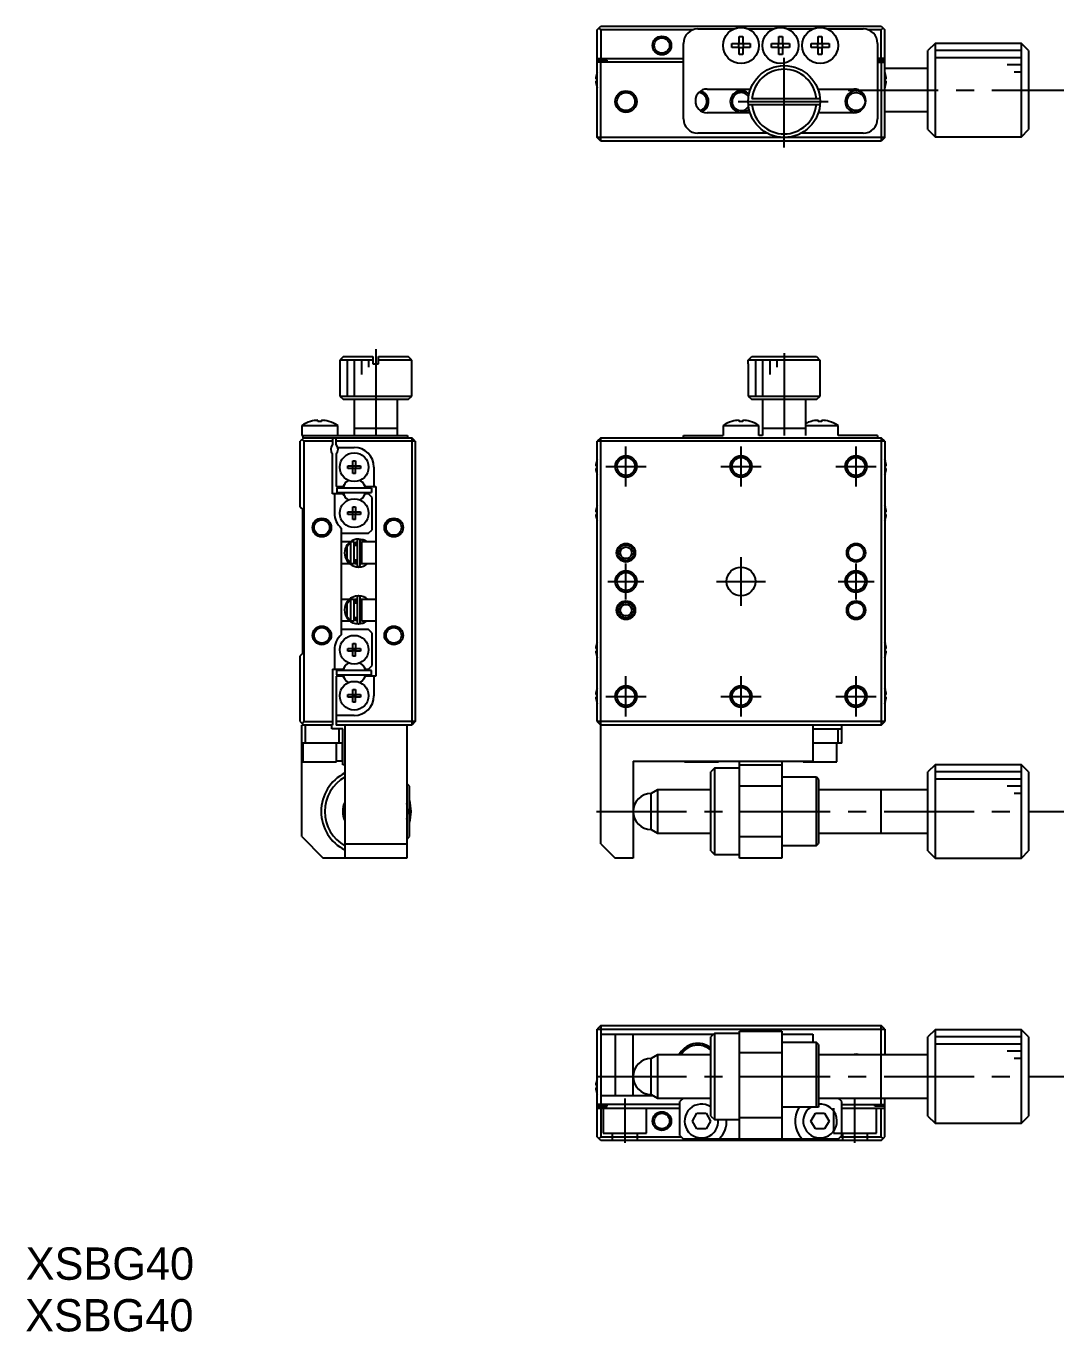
# Model space of a CAD drawing. Extents: x 62 to 331, y 48 to 230.
# Drawn here: x 61.9 to 206.3, y 48 to 229.7 of the extents above; entities that cross this region are included whole.
import ezdxf

# ---------------------------------------------------------------- set-up
doc = ezdxf.new("R2010")
doc.units = 0
doc.header["$LTSCALE"] = 10
doc.linetypes.add('CENTER', pattern=[2, 1.25, -0.25, 0.25, -0.25])
doc.linetypes.add('DASHED', pattern=[3.5, 2, -1.5])
doc.layers.get('0').update_dxf_attribs({"linetype": 'CONTINUOUS'})
doc.layers.add('CENTER', color=1, linetype='CENTER')
doc.styles.get("Standard").update_dxf_attribs({"font": 'FGP教科書体NT-M'})

msp = doc.modelspace()

# ---------------------------------------------------------------- linework, layer by layer
at = {"color": 7, "linetype": 'CONTINUOUS'}
for p, q in [((141.345878, 229.154248), (141.845878, 229.654248)), ((141.345878, 214.154248), (141.345878, 229.154248)), ((141.595878, 229.404248), (141.845878, 229.154248)), ((141.845878, 229.654248), (180.845878, 229.654248)), ((141.845878, 229.154248), (141.845878, 225.154248)), ((154.721378, 229.154248), (141.845878, 229.154248)), ((155.345878, 229.254248), (160.366082, 229.254248)), ((162.325674, 229.254248), (165.866082, 229.254248)), ((167.825674, 229.254248), (171.366082, 229.254248)), ((173.325674, 229.254248), (178.345878, 229.254248)), ((180.845878, 229.154248), (178.970378, 229.154248)), ((180.845878, 229.654248), (181.345878, 229.154248)), ((180.845878, 229.154248), (181.095878, 229.404248)), ((180.845878, 225.154248), (180.845878, 229.154248)), ((181.345878, 214.154248), (181.345878, 229.154248)), ((153.345878, 216.754248), (153.345878, 227.254248)), ((160.087289, 226.694248), (160.087289, 227.214248)), ((160.087289, 227.214248), (161.085878, 227.214248)), ((161.044503, 226.694248), (161.044503, 227.214248)), ((161.085878, 228.212838), (161.605878, 228.212838)), ((161.085878, 227.214248), (161.085878, 228.212838)), ((161.085878, 227.255623), (161.605878, 227.255623)), ((161.605878, 228.212838), (161.605878, 227.214248)), ((161.605878, 227.214248), (162.604468, 227.214248)), ((161.647253, 227.214248), (161.647253, 226.694248)), ((162.604468, 227.214248), (162.604468, 226.694248)), ((165.587289, 226.694248), (165.587289, 227.214248)), ((165.587289, 227.214248), (166.585878, 227.214248)), ((166.544503, 226.694248), (166.544503, 227.214248)), ((166.585878, 228.212838), (167.105878, 228.212838)), ((166.585878, 227.214248), (166.585878, 228.212838)), ((166.585878, 227.255623), (167.105878, 227.255623)), ((167.105878, 228.212838), (167.105878, 227.214248)), ((167.105878, 227.214248), (168.104468, 227.214248)), ((167.147253, 227.214248), (167.147253, 226.694248)), ((168.104468, 227.214248), (168.104468, 226.694248)), ((171.087289, 226.694248), (171.087289, 227.214248)), ((171.087289, 227.214248), (172.085878, 227.214248)), ((172.044503, 226.694248), (172.044503, 227.214248)), ((172.085878, 228.212838), (172.605878, 228.212838)), ((172.085878, 227.214248), (172.085878, 228.212838)), ((172.085878, 227.255623), (172.605878, 227.255623)), ((172.605878, 228.212838), (172.605878, 227.214248)), ((172.605878, 227.214248), (173.604468, 227.214248)), ((172.647253, 227.214248), (172.647253, 226.694248)), ((173.604468, 227.214248), (173.604468, 226.694248)), ((180.345878, 227.254248), (180.345878, 216.754248)), ((188.345878, 227.254248), (187.345878, 226.254248)), ((188.345878, 227.254248), (188.345878, 214.254248)), ((200.345878, 227.254248), (188.345878, 227.254248)), ((201.345878, 226.254248), (200.345878, 227.254248)), ((200.345878, 214.254248), (200.345878, 227.254248)), ((161.085878, 226.694248), (160.087289, 226.694248)), ((161.085878, 225.695659), (161.085878, 226.694248)), ((161.605878, 226.652873), (161.085878, 226.652873)), ((161.605878, 225.695659), (161.085878, 225.695659)), ((161.605878, 226.694248), (161.605878, 225.695659)), ((162.604468, 226.694248), (161.605878, 226.694248)), ((166.585878, 226.694248), (165.587289, 226.694248)), ((166.585878, 225.695659), (166.585878, 226.694248)), ((167.105878, 226.652873), (166.585878, 226.652873)), ((167.105878, 225.695659), (166.585878, 225.695659)), ((167.105878, 226.694248), (167.105878, 225.695659)), ((168.104468, 226.694248), (167.105878, 226.694248)), ((172.085878, 226.694248), (171.087289, 226.694248)), ((172.085878, 225.695659), (172.085878, 226.694248)), ((172.605878, 226.652873), (172.085878, 226.652873)), ((172.605878, 225.695659), (172.085878, 225.695659)), ((172.605878, 226.694248), (172.605878, 225.695659)), ((173.604468, 226.694248), (172.605878, 226.694248)), ((187.345878, 215.254248), (187.345878, 226.254248)), ((201.345878, 226.254248), (201.345878, 215.254248)), ((141.345878, 225.154248), (153.345878, 225.154248)), ((142.745878, 224.904248), (141.345878, 224.904248)), ((153.345878, 224.654248), (141.345878, 224.654248)), ((141.845878, 213.654248), (141.845878, 224.654248)), ((142.745878, 224.654248), (142.745878, 224.904248)), ((181.345878, 225.154248), (180.345878, 225.154248)), ((180.345878, 224.904248), (181.345878, 224.904248)), ((180.345878, 224.654248), (181.345878, 224.654248)), ((180.845878, 224.654248), (180.845878, 213.654248)), ((187.345878, 223.754248), (181.345878, 223.754248)), ((141.156019, 222.334248), (141.276357, 222.334248)), ((141.276357, 221.974248), (141.156019, 221.974248)), ((141.271734, 223.042864), (141.276357, 223.04061)), ((141.276357, 222.334248), (141.276357, 221.974248)), ((181.4154, 223.04061), (181.420022, 223.042864)), ((181.4154, 222.334248), (181.535737, 222.334248)), ((181.4154, 221.974248), (181.4154, 222.334248)), ((181.535737, 221.974248), (181.4154, 221.974248)), ((141.276357, 221.267887), (141.271734, 221.265632)), ((156.645878, 220.904248), (162.66213, 220.904248)), ((172.029627, 220.904248), (177.045878, 220.904248)), ((181.420022, 221.265632), (181.4154, 221.267887)), ((162.361904, 218.754248), (172.329853, 218.754248)), ((172.329853, 219.554248), (162.863691, 219.554248)), ((162.592195, 217.604248), (156.645878, 217.604248)), ((177.045878, 217.604248), (172.099561, 217.604248)), ((181.345878, 217.754248), (187.345878, 217.754248)), ((164.97101, 214.754248), (155.345878, 214.754248)), ((178.345878, 214.754248), (169.720747, 214.754248)), ((187.345878, 215.254248), (188.345878, 214.254248)), ((200.345878, 214.254248), (201.345878, 215.254248)), ((141.845878, 213.654248), (141.345878, 214.154248)), ((181.345878, 214.154248), (141.345878, 214.154248)), ((180.845878, 213.654248), (141.845878, 213.654248)), ((181.345878, 214.154248), (180.845878, 213.654248)), ((188.345878, 214.254248), (200.345878, 214.254248)), ((106.0489, 183.686004), (105.5489, 183.186004)), ((106.0489, 183.686004), (110.1489, 183.686004)), ((110.1489, 183.686004), (110.1489, 182.686004)), ((110.9489, 183.686004), (115.0489, 183.686004)), ((110.9489, 182.686004), (110.9489, 183.686004)), ((115.5489, 183.186004), (115.0489, 183.686004)), ((162.361904, 183.186004), (162.863691, 183.686004)), ((162.863691, 183.686004), (171.828065, 183.686004)), ((171.828065, 183.686004), (172.329853, 183.186004)), ((110.1489, 183.186004), (105.5489, 183.186004)), ((105.5489, 183.186004), (105.5489, 178.186004)), ((110.1489, 182.686004), (110.9489, 182.686004)), ((115.5489, 183.186004), (110.9489, 183.186004)), ((115.5489, 178.186004), (115.5489, 183.186004)), ((162.345878, 182.686004), (162.361904, 182.686004)), ((162.345878, 182.686004), (162.345878, 178.186004)), ((172.329853, 183.186004), (162.361904, 183.186004)), ((162.361904, 182.686004), (162.361904, 183.186004)), ((172.329853, 183.186004), (172.329853, 182.686004)), ((172.329853, 182.686004), (172.345878, 182.686004)), ((172.345878, 178.186004), (172.345878, 182.686004)), ((105.5489, 178.186004), (106.0489, 177.686004)), ((105.5489, 178.186004), (115.5489, 178.186004)), ((115.0489, 177.686004), (115.5489, 178.186004)), ((162.345878, 178.186004), (172.345878, 178.186004)), ((162.345878, 178.186004), (162.845878, 177.686004)), ((171.845878, 177.686004), (172.345878, 178.186004)), ((115.0489, 177.686004), (106.0489, 177.686004)), ((107.5489, 177.686004), (107.5489, 172.686004)), ((113.5489, 172.686004), (113.5489, 177.686004)), ((171.845878, 177.686004), (162.845878, 177.686004)), ((164.345878, 177.686004), (164.345878, 172.686004)), ((170.345878, 172.686004), (170.345878, 177.686004)), ((101.490311, 174.648585), (101.486967, 174.65544)), ((102.4889, 174.648585), (102.4889, 174.820957)), ((103.0089, 174.648585), (102.4889, 174.648585)), ((103.0089, 174.820957), (103.0089, 174.648585)), ((104.010833, 174.65544), (104.00749, 174.648585)), ((160.087289, 174.648585), (160.083945, 174.65544)), ((161.085878, 174.648585), (161.085878, 174.820957)), ((161.605878, 174.648585), (161.085878, 174.648585)), ((161.605878, 174.820957), (161.605878, 174.648585)), ((162.607811, 174.65544), (162.604468, 174.648585)), ((171.087289, 174.648585), (171.083945, 174.65544)), ((172.085878, 174.648585), (172.085878, 174.820957)), ((172.605878, 174.648585), (172.085878, 174.648585)), ((172.605878, 174.820957), (172.605878, 174.648585)), ((173.607811, 174.65544), (173.604468, 174.648585)), ((100.2489, 174.077662), (105.2489, 174.077662)), ((100.2489, 174.077662), (100.2489, 172.686004)), ((100.2489, 172.686004), (114.9489, 172.686004)), ((100.4489, 172.386004), (100.4489, 172.686004)), ((105.2489, 172.686004), (105.2489, 174.077662)), ((113.5489, 173.686004), (107.5489, 173.686004)), ((114.9489, 172.686004), (114.9489, 172.386004)), ((153.345878, 172.386004), (153.345878, 172.686004)), ((153.345878, 172.686004), (158.845878, 172.686004)), ((158.845878, 174.077662), (163.845878, 174.077662)), ((158.845878, 174.077662), (158.845878, 172.686004)), ((163.845878, 172.686004), (163.845878, 174.077662)), ((164.345878, 172.686004), (163.845878, 172.686004)), ((170.345878, 173.686004), (164.345878, 173.686004)), ((170.345878, 174.077662), (174.845878, 174.077662)), ((174.845878, 172.686004), (174.845878, 174.077662)), ((180.345878, 172.686004), (174.845878, 172.686004)), ((180.345878, 172.686004), (180.345878, 172.386004)), ((100.5489, 172.386004), (100.0489, 171.886004)), ((100.0489, 162.736004), (100.0489, 171.886004)), ((100.5489, 171.886004), (100.2989, 172.136004)), ((100.4489, 172.386004), (115.5489, 172.386004)), ((100.5489, 171.886004), (100.5489, 132.886004)), ((104.5489, 171.886004), (100.5489, 171.886004)), ((104.5489, 172.386004), (104.5489, 171.447442)), ((105.0489, 171.447442), (105.0489, 172.386004)), ((116.0489, 171.886004), (105.0489, 171.886004)), ((105.267146, 171.036004), (107.5489, 171.036004)), ((116.0489, 171.886004), (115.5489, 172.386004)), ((115.5489, 172.386004), (115.5489, 132.386004)), ((116.0489, 171.886004), (116.0489, 132.886004)), ((141.845878, 172.386004), (141.345878, 171.886004)), ((141.345878, 132.886004), (141.345878, 171.886004)), ((181.345878, 171.886004), (141.345878, 171.886004)), ((141.845878, 172.386004), (180.845878, 172.386004)), ((141.845878, 115.886004), (141.845878, 172.386004)), ((181.345878, 171.886004), (180.845878, 172.386004)), ((180.845878, 172.386004), (180.845878, 132.386004)), ((181.345878, 171.886004), (181.345878, 132.886004)), ((104.5489, 164.586004), (104.5489, 170.124566)), ((105.0489, 170.124566), (105.0489, 165.586004)), ((107.3689, 169.172366), (107.7289, 169.172366)), ((107.3689, 168.466004), (107.3689, 169.172366)), ((107.7289, 169.172366), (107.7289, 168.466004)), ((141.271734, 169.17462), (141.276357, 169.172366)), ((181.4154, 169.172366), (181.420022, 169.17462)), ((106.662539, 168.466004), (107.3689, 168.466004)), ((106.662539, 168.106004), (106.662539, 168.466004)), ((107.3689, 168.106004), (106.662539, 168.106004)), ((107.379272, 168.455632), (107.3689, 168.466004)), ((107.379272, 168.116376), (107.3689, 168.106004)), ((107.3689, 167.399643), (107.3689, 168.106004)), ((107.7289, 167.399643), (107.3689, 167.399643)), ((107.379272, 168.116376), (107.379272, 168.455632)), ((107.379272, 168.455632), (107.718528, 168.455632)), ((107.718528, 168.116376), (107.379272, 168.116376)), ((107.718528, 168.455632), (107.7289, 168.466004)), ((107.718528, 168.455632), (107.718528, 168.116376)), ((107.718528, 168.116376), (107.7289, 168.106004)), ((107.7289, 168.466004), (108.435262, 168.466004)), ((108.435262, 168.106004), (107.7289, 168.106004)), ((107.7289, 167.399643), (107.7289, 168.106004)), ((108.435262, 168.466004), (108.435262, 168.106004)), ((110.2989, 168.286004), (110.2989, 165.586004)), ((141.156019, 168.466004), (141.276357, 168.466004)), ((141.276357, 168.106004), (141.156019, 168.106004)), ((141.276357, 167.399643), (141.271734, 167.397388)), ((141.276357, 168.466004), (141.276357, 168.106004)), ((181.4154, 168.106004), (181.4154, 168.466004)), ((181.4154, 168.466004), (181.535737, 168.466004)), ((181.535737, 168.106004), (181.4154, 168.106004)), ((181.420022, 167.397388), (181.4154, 167.399643)), ((105.0489, 165.586004), (105.998095, 165.586004)), ((109.9489, 165.386004), (105.1489, 165.386004)), ((105.1489, 165.386004), (105.1489, 164.786004)), ((106.148261, 165.846099), (105.998095, 165.586004)), ((109.099706, 165.586004), (108.94954, 165.846099)), ((109.099706, 165.586004), (110.5489, 165.586004)), ((109.9489, 165.386004), (109.9489, 164.786004)), ((110.5489, 165.586004), (110.5489, 139.186004)), ((105.998095, 164.586004), (104.5489, 164.586004)), ((104.7989, 164.586004), (104.7989, 161.886004)), ((105.1489, 164.786004), (109.9489, 164.786004)), ((106.148261, 164.325909), (105.998095, 164.586004)), ((109.099706, 164.586004), (108.94954, 164.325909)), ((109.5489, 164.586004), (109.099706, 164.586004)), ((110.0489, 164.086004), (109.5489, 164.586004)), ((110.0489, 159.586004), (110.0489, 164.086004)), ((100.0489, 162.736004), (100.3989, 162.386004)), ((100.3989, 142.386004), (100.3989, 162.386004)), ((106.662539, 162.066004), (107.3689, 162.066004)), ((106.662539, 161.706004), (106.662539, 162.066004)), ((107.3689, 161.706004), (106.662539, 161.706004)), ((107.3689, 162.772366), (107.7289, 162.772366)), ((107.3689, 162.066004), (107.3689, 162.772366)), ((107.379272, 162.055632), (107.3689, 162.066004)), ((107.379272, 161.716376), (107.3689, 161.706004)), ((107.3689, 160.999643), (107.3689, 161.706004)), ((107.379272, 161.716376), (107.379272, 162.055632)), ((107.379272, 162.055632), (107.718528, 162.055632)), ((107.718528, 161.716376), (107.379272, 161.716376)), ((107.718528, 162.055632), (107.7289, 162.066004)), ((107.718528, 162.055632), (107.718528, 161.716376)), ((107.718528, 161.716376), (107.7289, 161.706004)), ((107.7289, 162.772366), (107.7289, 162.066004)), ((107.7289, 162.066004), (108.435262, 162.066004)), ((108.435262, 161.706004), (107.7289, 161.706004)), ((107.7289, 160.999643), (107.7289, 161.706004)), ((108.435262, 162.066004), (108.435262, 161.706004)), ((141.156019, 162.066004), (141.276357, 162.066004)), ((141.276357, 161.706004), (141.156019, 161.706004)), ((141.271734, 162.77462), (141.276357, 162.772366)), ((141.276357, 162.066004), (141.276357, 161.706004)), ((181.4154, 162.772366), (181.420022, 162.77462)), ((181.4154, 161.706004), (181.4154, 162.066004)), ((181.4154, 162.066004), (181.535737, 162.066004)), ((181.535737, 161.706004), (181.4154, 161.706004)), ((107.7289, 160.999643), (107.3689, 160.999643)), ((141.276357, 160.999643), (141.271734, 160.997388)), ((181.420022, 160.997388), (181.4154, 160.999643)), ((105.7489, 159.806942), (105.7489, 144.965066)), ((105.7489, 159.086004), (109.5489, 159.086004)), ((107.955382, 158.089082), (107.955382, 154.589082)), ((108.928132, 158.128115), (108.179659, 158.287621)), ((108.384099, 158.135087), (108.352785, 158.121088)), ((108.355382, 154.589082), (108.355382, 158.089082)), ((108.416234, 158.147573), (108.384099, 158.135087)), ((108.448939, 158.158435), (108.416234, 158.147573)), ((108.482134, 158.167646), (108.448939, 158.158435)), ((108.515736, 158.175185), (108.482134, 158.167646)), ((108.549666, 158.181033), (108.515736, 158.175185)), ((108.583839, 158.185175), (108.549666, 158.181033)), ((108.618173, 158.187604), (108.583839, 158.185175)), ((108.652585, 158.188311), (108.618173, 158.187604)), ((108.686989, 158.187296), (108.652585, 158.188311)), ((108.721304, 158.18456), (108.686989, 158.187296)), ((108.755444, 158.18011), (108.721304, 158.18456)), ((108.789327, 158.173956), (108.755444, 158.18011)), ((108.82287, 158.166113), (108.789327, 158.173956)), ((108.855991, 158.156598), (108.82287, 158.166113)), ((108.929288, 158.125842), (108.854869, 157.885989)), ((108.888606, 158.145434), (108.855991, 158.156598)), ((108.918957, 158.133366), (108.888606, 158.145434)), ((108.913717, 158.066389), (108.910377, 158.054648)), ((108.916591, 158.077383), (108.913717, 158.066389)), ((108.918981, 158.087561), (108.916591, 158.077383)), ((108.917276, 158.133719), (108.919535, 158.133067)), ((109.340168, 157.886024), (108.918414, 158.132323)), ((108.920872, 158.096857), (108.918981, 158.087561)), ((108.919535, 158.133067), (108.921291, 158.131243)), ((108.922252, 158.105212), (108.920872, 158.096857)), ((108.921291, 158.131243), (108.922532, 158.128259)), ((108.921735, 158.128444), (108.927504, 158.128427)), ((108.923112, 158.112574), (108.922252, 158.105212)), ((108.922532, 158.128259), (108.923253, 158.124134)), ((108.923446, 158.118894), (108.923112, 158.112574)), ((108.923253, 158.124134), (108.923446, 158.118894)), ((108.927504, 158.128427), (108.929288, 158.125842)), ((109.5489, 159.086004), (110.0489, 159.586004)), ((106.970466, 157.886004), (105.7489, 157.886004)), ((106.5489, 157.302519), (107.0489, 157.831687)), ((106.5489, 155.469489), (106.5489, 157.302519)), ((107.5489, 157.886004), (107.0489, 157.886004)), ((107.0489, 157.886004), (107.0489, 154.886004)), ((107.548768, 157.766398), (107.955331, 157.877262)), ((107.5489, 154.886004), (107.5489, 157.886004)), ((107.955382, 157.386004), (107.5489, 157.386004)), ((107.7489, 157.386004), (107.7489, 157.835834)), ((108.355382, 157.488195), (108.355709, 157.50215)), ((108.5489, 157.386004), (108.355382, 157.386004)), ((108.355709, 157.50215), (108.356743, 157.516844)), ((108.356743, 157.516844), (108.358483, 157.531471)), ((108.358483, 157.531471), (108.360924, 157.545994)), ((108.360924, 157.545994), (108.364061, 157.56038)), ((108.364061, 157.56038), (108.367887, 157.574597)), ((108.367887, 157.574597), (108.372394, 157.588611)), ((108.372394, 157.588611), (108.377573, 157.60239)), ((108.377573, 157.60239), (108.383412, 157.6159)), ((108.383412, 157.6159), (108.3899, 157.629111)), ((108.3899, 157.629111), (108.397022, 157.64199)), ((108.397022, 157.64199), (108.404763, 157.654507)), ((108.404763, 157.654507), (108.413108, 157.666631)), ((108.413108, 157.666631), (108.422038, 157.678333)), ((108.422038, 157.678333), (108.431533, 157.689583)), ((108.431533, 157.689583), (108.441573, 157.700353)), ((108.441573, 157.700353), (108.452136, 157.710614)), ((108.452136, 157.710614), (108.463199, 157.720342)), ((108.463199, 157.720342), (108.474735, 157.729508)), ((108.474735, 157.729508), (108.486719, 157.73809)), ((108.486719, 157.73809), (108.499123, 157.746063)), ((108.499123, 157.746063), (108.511918, 157.753404)), ((108.511918, 157.753404), (108.525072, 157.760093)), ((108.525072, 157.760093), (108.538555, 157.76611)), ((108.538555, 157.76611), (108.548877, 157.770177)), ((108.5489, 157.886004), (108.5489, 154.886004)), ((110.5489, 157.886004), (108.5489, 157.886004)), ((108.850793, 157.900024), (108.844207, 157.886004)), ((108.857315, 157.914358), (108.850793, 157.900024)), ((108.863731, 157.928916), (108.857315, 157.914358)), ((108.87, 157.943603), (108.863731, 157.928916)), ((108.876083, 157.958327), (108.87, 157.943603)), ((108.881939, 157.972993), (108.876083, 157.958327)), ((108.887533, 157.987508), (108.881939, 157.972993)), ((108.892827, 158.00178), (108.887533, 157.987508)), ((108.897789, 158.015718), (108.892827, 158.00178)), ((108.902387, 158.029232), (108.897789, 158.015718)), ((108.906592, 158.042236), (108.902387, 158.029232)), ((108.910377, 158.054648), (108.906592, 158.042236)), ((105.7489, 154.886004), (106.857066, 154.886004)), ((107.0489, 154.940321), (106.5489, 155.469489)), ((107.0489, 154.886004), (107.5489, 154.886004)), ((107.955328, 154.801189), (107.548815, 154.911431)), ((107.5489, 155.386004), (107.955382, 155.386004)), ((107.614384, 154.886004), (107.7489, 154.886004)), ((107.7489, 154.886004), (107.7489, 155.386004)), ((108.355382, 155.386004), (108.5489, 155.386004)), ((108.355431, 155.184646), (108.355382, 155.18997)), ((108.356051, 155.169924), (108.355431, 155.184646)), ((108.583719, 154.848499), (108.355441, 154.800876)), ((108.357379, 155.155246), (108.356051, 155.169924)), ((108.359412, 155.140647), (108.357379, 155.155246)), ((108.362146, 155.126159), (108.359412, 155.140647)), ((108.365577, 155.111817), (108.362146, 155.126159)), ((108.369698, 155.097655), (108.365577, 155.111817)), ((108.374499, 155.083705), (108.369698, 155.097655)), ((108.379973, 155.070002), (108.374499, 155.083705)), ((108.386108, 155.056577), (108.379973, 155.070002)), ((108.39289, 155.043464), (108.386108, 155.056577)), ((108.400307, 155.030695), (108.39289, 155.043464)), ((108.408342, 155.018301), (108.400307, 155.030695)), ((108.416979, 155.006313), (108.408342, 155.018301)), ((108.426199, 154.994763), (108.416979, 155.006313)), ((108.435981, 154.983678), (108.426199, 154.994763)), ((108.446304, 154.97309), (108.435981, 154.983678)), ((108.457144, 154.963025), (108.446304, 154.97309)), ((108.468477, 154.953512), (108.457144, 154.963025)), ((108.480276, 154.944575), (108.468477, 154.953512)), ((108.492513, 154.936241), (108.480276, 154.944575)), ((108.505158, 154.928532), (108.492513, 154.936241)), ((108.518181, 154.921472), (108.505158, 154.928532)), ((108.531547, 154.915079), (108.518181, 154.921472)), ((108.545225, 154.909375), (108.531547, 154.915079)), ((108.548877, 154.907988), (108.545225, 154.909375)), ((108.5489, 154.886004), (110.5489, 154.886004)), ((108.696386, 154.885666), (108.583719, 154.848499)), ((108.859555, 154.522318), (108.918957, 154.544799)), ((108.914673, 154.544895), (108.917276, 154.544446)), ((108.917276, 154.544446), (108.916918, 154.545308)), ((108.918957, 154.544799), (108.917276, 154.544446)), ((108.919714, 154.545215), (108.918957, 154.544799)), ((106.85777, 149.886004), (105.7489, 149.886004)), ((106.5489, 149.302519), (107.0489, 149.831687)), ((106.5489, 147.469489), (106.5489, 149.302519)), ((107.5489, 149.886004), (107.0489, 149.886004)), ((107.0489, 149.886004), (107.0489, 146.886004)), ((107.54871, 149.860534), (107.955379, 149.970826)), ((107.5489, 146.886004), (107.5489, 149.886004)), ((107.955382, 149.386004), (107.5489, 149.386004)), ((107.7489, 149.886004), (107.614725, 149.886004)), ((107.7489, 149.386004), (107.7489, 149.886004)), ((107.955382, 150.182926), (107.955382, 146.682926)), ((108.355382, 146.682926), (108.355382, 150.182926)), ((108.355382, 149.582039), (108.355709, 149.595993)), ((108.5489, 149.386004), (108.355382, 149.386004)), ((108.355474, 149.971128), (108.583995, 149.923429)), ((108.355709, 149.595993), (108.356743, 149.610688)), ((108.356743, 149.610688), (108.358483, 149.625314)), ((108.358483, 149.625314), (108.360924, 149.639837)), ((108.360924, 149.639837), (108.364061, 149.654224)), ((108.364061, 149.654224), (108.367887, 149.668441)), ((108.367887, 149.668441), (108.372394, 149.682455)), ((108.372394, 149.682455), (108.377573, 149.696233)), ((108.377573, 149.696233), (108.383412, 149.709744)), ((108.383412, 149.709744), (108.3899, 149.722955)), ((108.3899, 149.722955), (108.397022, 149.735834)), ((108.397022, 149.735834), (108.404763, 149.748351)), ((108.404763, 149.748351), (108.413108, 149.760475)), ((108.413108, 149.760475), (108.422038, 149.772177)), ((108.422038, 149.772177), (108.431533, 149.783427)), ((108.431533, 149.783427), (108.441573, 149.794196)), ((108.441573, 149.794196), (108.452136, 149.804458)), ((108.452136, 149.804458), (108.463199, 149.814185)), ((108.463199, 149.814185), (108.474735, 149.823352)), ((108.474735, 149.823352), (108.486719, 149.831934)), ((108.486719, 149.831934), (108.499123, 149.839906)), ((108.499123, 149.839906), (108.511918, 149.847248)), ((108.511918, 149.847248), (108.525072, 149.853937)), ((108.525072, 149.853937), (108.538555, 149.859954)), ((108.538555, 149.859954), (108.548877, 149.86402)), ((108.5489, 149.886004), (108.5489, 146.886004)), ((110.5489, 149.886004), (108.5489, 149.886004)), ((108.583995, 149.923429), (108.696666, 149.886238)), ((108.871933, 150.245383), (108.857545, 150.24995)), ((108.918957, 150.227209), (108.871884, 150.245229)), ((108.917276, 150.227563), (108.916899, 150.226655)), ((108.918957, 150.227209), (108.917276, 150.227563)), ((108.919714, 150.226794), (108.918957, 150.227209)), ((107.0489, 146.940321), (106.5489, 147.469489)), ((107.5489, 147.386004), (107.955382, 147.386004)), ((107.7489, 146.93662), (107.7489, 147.386004)), ((108.355382, 147.386004), (108.5489, 147.386004)), ((108.355431, 147.27849), (108.355382, 147.283813)), ((108.356051, 147.263768), (108.355431, 147.27849)), ((108.357379, 147.24909), (108.356051, 147.263768)), ((108.359412, 147.23449), (108.357379, 147.24909)), ((108.362146, 147.220003), (108.359412, 147.23449)), ((108.365577, 147.205661), (108.362146, 147.220003)), ((108.369698, 147.191498), (108.365577, 147.205661)), ((108.374499, 147.177549), (108.369698, 147.191498)), ((108.379973, 147.163845), (108.374499, 147.177549)), ((108.386108, 147.150421), (108.379973, 147.163845)), ((105.7489, 146.886004), (106.970886, 146.886004)), ((109.5489, 145.686004), (105.7489, 145.686004)), ((107.0489, 146.886004), (107.5489, 146.886004)), ((107.95536, 146.894743), (107.548754, 147.005617)), ((108.180913, 146.484405), (108.86484, 146.617937)), ((108.352736, 146.650944), (108.364808, 146.645325)), ((108.364808, 146.645325), (108.396587, 146.63185)), ((108.39289, 147.137308), (108.386108, 147.150421)), ((108.400307, 147.124539), (108.39289, 147.137308)), ((108.396587, 146.63185), (108.428982, 146.619985)), ((108.408342, 147.112145), (108.400307, 147.124539)), ((108.416979, 147.100157), (108.408342, 147.112145)), ((108.426199, 147.088606), (108.416979, 147.100157)), ((108.435981, 147.077522), (108.426199, 147.088606)), ((108.428982, 146.619985), (108.461913, 146.60976)), ((108.446304, 147.066934), (108.435981, 147.077522)), ((108.457144, 147.056869), (108.446304, 147.066934)), ((108.468477, 147.047355), (108.457144, 147.056869)), ((108.461913, 146.60976), (108.495299, 146.601198)), ((108.480276, 147.038419), (108.468477, 147.047355)), ((108.492513, 147.030085), (108.480276, 147.038419)), ((108.505158, 147.022376), (108.492513, 147.030085)), ((108.495299, 146.601198), (108.529059, 146.594319)), ((108.518181, 147.015315), (108.505158, 147.022376)), ((108.531547, 147.008923), (108.518181, 147.015315)), ((108.529059, 146.594319), (108.563109, 146.589139)), ((108.545225, 147.003219), (108.531547, 147.008923)), ((108.548877, 147.001832), (108.545225, 147.003219)), ((108.5489, 146.886004), (110.5489, 146.886004)), ((108.563109, 146.589139), (108.597366, 146.58567)), ((108.597366, 146.58567), (108.631747, 146.58392)), ((108.631747, 146.58392), (108.666168, 146.583892)), ((108.666168, 146.583892), (108.700545, 146.585587)), ((108.700545, 146.585587), (108.734795, 146.588999)), ((108.734795, 146.588999), (108.768833, 146.594121)), ((108.768833, 146.594121), (108.802578, 146.600939)), ((108.802578, 146.600939), (108.835946, 146.609438)), ((108.835946, 146.609438), (108.868858, 146.619598)), ((108.850793, 146.871984), (108.844207, 146.886004)), ((108.857315, 146.85765), (108.850793, 146.871984)), ((108.927504, 146.643581), (108.854869, 146.88602)), ((108.863731, 146.843093), (108.857315, 146.85765)), ((108.87, 146.828405), (108.863731, 146.843093)), ((108.868858, 146.619598), (108.901231, 146.631393)), ((108.876083, 146.813682), (108.87, 146.828405)), ((108.881939, 146.799015), (108.876083, 146.813682)), ((108.887533, 146.7845), (108.881939, 146.799015)), ((108.892827, 146.770228), (108.887533, 146.7845)), ((108.897789, 146.756291), (108.892827, 146.770228)), ((108.902387, 146.742777), (108.897789, 146.756291)), ((108.901231, 146.631393), (108.918957, 146.638643)), ((108.906592, 146.729772), (108.902387, 146.742777)), ((108.910377, 146.71736), (108.906592, 146.729772)), ((108.913717, 146.70562), (108.910377, 146.71736)), ((108.916591, 146.694625), (108.913717, 146.70562)), ((108.918981, 146.684448), (108.916591, 146.694625)), ((108.917276, 146.638289), (108.919535, 146.638942)), ((108.918414, 146.639685), (109.340076, 146.885914)), ((108.920872, 146.675152), (108.918981, 146.684448)), ((108.919535, 146.638942), (108.921291, 146.640766)), ((108.922252, 146.666796), (108.920872, 146.675152)), ((108.921291, 146.640766), (108.922532, 146.64375)), ((108.921735, 146.643564), (108.927504, 146.643581)), ((108.923112, 146.659435), (108.922252, 146.666796)), ((108.922532, 146.64375), (108.923253, 146.647875)), ((108.923446, 146.653114), (108.923112, 146.659435)), ((108.923253, 146.647875), (108.923446, 146.653114)), ((110.0489, 145.186004), (109.5489, 145.686004)), ((107.3689, 143.772366), (107.7289, 143.772366)), ((107.3689, 143.066004), (107.3689, 143.772366)), ((107.7289, 143.772366), (107.7289, 143.066004)), ((110.0489, 140.686004), (110.0489, 145.186004)), ((141.271734, 143.77462), (141.276357, 143.772366)), ((181.4154, 143.772366), (181.420022, 143.77462)), ((100.3989, 142.386004), (100.0489, 142.036004)), ((100.0489, 132.886004), (100.0489, 142.036004)), ((104.7989, 142.886004), (104.7989, 140.186004)), ((106.662539, 143.066004), (107.3689, 143.066004)), ((106.662539, 142.706004), (106.662539, 143.066004)), ((107.3689, 142.706004), (106.662539, 142.706004)), ((107.379272, 143.055632), (107.3689, 143.066004)), ((107.379272, 142.716376), (107.3689, 142.706004)), ((107.3689, 141.999643), (107.3689, 142.706004)), ((107.7289, 141.999643), (107.3689, 141.999643)), ((107.379272, 142.716376), (107.379272, 143.055632)), ((107.379272, 143.055632), (107.718528, 143.055632)), ((107.718528, 142.716376), (107.379272, 142.716376)), ((107.718528, 143.055632), (107.7289, 143.066004)), ((107.718528, 143.055632), (107.718528, 142.716376)), ((107.718528, 142.716376), (107.7289, 142.706004)), ((107.7289, 143.066004), (108.435262, 143.066004)), ((108.435262, 142.706004), (107.7289, 142.706004)), ((107.7289, 141.999643), (107.7289, 142.706004)), ((108.435262, 143.066004), (108.435262, 142.706004)), ((141.156019, 143.066004), (141.276357, 143.066004)), ((141.276357, 142.706004), (141.156019, 142.706004)), ((141.276357, 141.999643), (141.271734, 141.997388)), ((141.276357, 143.066004), (141.276357, 142.706004)), ((181.4154, 142.706004), (181.4154, 143.066004)), ((181.4154, 143.066004), (181.535737, 143.066004)), ((181.535737, 142.706004), (181.4154, 142.706004)), ((181.420022, 141.997388), (181.4154, 141.999643)), ((104.5489, 140.186004), (105.998095, 140.186004)), ((104.5489, 140.186004), (104.5489, 132.386004)), ((109.9489, 139.986004), (105.1489, 139.986004)), ((105.1489, 139.386004), (105.1489, 139.986004)), ((106.148261, 140.446099), (105.998095, 140.186004)), ((109.099706, 140.186004), (108.94954, 140.446099)), ((109.099706, 140.186004), (109.5489, 140.186004)), ((109.5489, 140.186004), (110.0489, 140.686004)), ((109.9489, 139.386004), (109.9489, 139.986004)), ((105.998095, 139.186004), (105.0489, 139.186004)), ((105.0489, 139.186004), (105.0489, 132.386004)), ((105.1489, 139.386004), (109.9489, 139.386004)), ((106.148261, 138.925909), (105.998095, 139.186004)), ((109.099706, 139.186004), (108.94954, 138.925909)), ((110.5489, 139.186004), (109.099706, 139.186004)), ((110.2989, 139.186004), (110.2989, 136.486004)), ((106.662539, 136.666004), (107.3689, 136.666004)), ((106.662539, 136.306004), (106.662539, 136.666004)), ((107.3689, 136.306004), (106.662539, 136.306004)), ((107.3689, 137.372366), (107.7289, 137.372366)), ((107.3689, 136.666004), (107.3689, 137.372366)), ((107.379272, 136.655632), (107.3689, 136.666004)), ((107.379272, 136.316376), (107.3689, 136.306004)), ((107.3689, 135.599643), (107.3689, 136.306004)), ((107.379272, 136.316376), (107.379272, 136.655632)), ((107.379272, 136.655632), (107.718528, 136.655632)), ((107.718528, 136.316376), (107.379272, 136.316376)), ((107.718528, 136.655632), (107.7289, 136.666004)), ((107.718528, 136.655632), (107.718528, 136.316376)), ((107.718528, 136.316376), (107.7289, 136.306004)), ((107.7289, 137.372366), (107.7289, 136.666004)), ((107.7289, 136.666004), (108.435262, 136.666004)), ((108.435262, 136.306004), (107.7289, 136.306004)), ((107.7289, 135.599643), (107.7289, 136.306004)), ((108.435262, 136.666004), (108.435262, 136.306004)), ((141.156019, 136.666004), (141.276357, 136.666004)), ((141.276357, 136.306004), (141.156019, 136.306004)), ((141.271734, 137.37462), (141.276357, 137.372366)), ((141.276357, 136.666004), (141.276357, 136.306004)), ((181.4154, 137.372366), (181.420022, 137.37462)), ((181.4154, 136.306004), (181.4154, 136.666004)), ((181.4154, 136.666004), (181.535737, 136.666004)), ((181.535737, 136.306004), (181.4154, 136.306004)), ((107.7289, 135.599643), (107.3689, 135.599643)), ((141.276357, 135.599643), (141.271734, 135.597388)), ((181.420022, 135.597388), (181.4154, 135.599643)), ((100.0489, 132.886004), (100.5489, 132.386004)), ((100.2989, 132.636004), (100.5489, 132.886004)), ((100.5489, 132.886004), (104.5489, 132.886004)), ((107.5489, 133.736004), (105.0489, 133.736004)), ((116.0489, 132.886004), (105.0489, 132.886004)), ((116.0489, 132.886004), (115.5489, 132.386004)), ((141.345878, 132.886004), (141.845878, 132.386004)), ((181.345878, 132.886004), (141.345878, 132.886004)), ((180.845878, 132.386004), (181.345878, 132.886004)), ((104.5489, 132.386004), (100.2489, 132.386004)), ((100.2489, 116.886004), (100.2489, 132.386004)), ((100.7489, 132.386004), (100.7489, 129.886004)), ((104.4489, 131.886004), (104.4489, 132.386004)), ((105.9489, 131.886004), (104.4489, 131.886004)), ((115.5489, 132.386004), (105.0489, 132.386004)), ((105.4489, 129.886004), (105.4489, 131.886004)), ((105.9489, 126.886004), (105.9489, 131.886004)), ((106.2489, 132.386004), (106.2489, 113.886004)), ((114.8489, 132.386004), (114.8489, 113.886004)), ((180.845878, 132.386004), (141.845878, 132.386004)), ((171.345878, 132.386004), (171.345878, 127.386004)), ((171.345878, 131.886004), (175.34588, 131.886004)), ((174.845878, 129.886004), (174.845878, 131.886004)), ((175.34588, 129.886004), (175.34588, 132.386004)), ((105.9489, 129.886004), (100.2489, 129.886004)), ((100.318079, 129.886004), (100.318079, 127.386004)), ((100.3989, 129.886004), (100.3989, 127.286004)), ((105.0989, 127.286004), (105.0989, 129.886004)), ((105.908637, 127.386004), (105.908637, 129.886004)), ((175.345878, 129.886004), (171.345878, 129.886004)), ((174.695878, 127.286004), (174.695878, 129.886004)), ((100.3989, 127.386004), (100.2489, 127.386004)), ((100.3989, 127.286004), (105.0989, 127.286004)), ((105.9489, 127.386004), (105.0989, 127.386004)), ((146.345878, 127.386004), (146.345878, 113.886004)), ((146.345878, 127.386004), (171.345878, 127.386004)), ((153.495878, 127.386004), (153.495878, 127.286004)), ((153.495878, 127.286004), (158.195878, 127.286004)), ((158.195878, 127.286004), (158.195878, 127.386004)), ((161.145878, 113.886004), (161.145878, 127.386004)), ((167.045878, 127.386004), (167.045878, 113.886004)), ((169.995878, 127.386004), (169.995878, 127.286004)), ((169.995878, 127.286004), (174.695878, 127.286004)), ((106.2489, 126.886004), (105.9489, 126.886004)), ((157.645878, 126.386004), (157.145878, 125.886004)), ((157.145878, 114.886004), (157.145878, 125.886004)), ((157.645878, 126.386004), (157.645878, 114.386004)), ((161.145878, 126.386004), (157.645878, 126.386004)), ((161.145878, 126.886004), (167.045878, 126.886004)), ((188.345878, 126.886004), (187.345878, 125.886004)), ((187.345878, 114.886004), (187.345878, 125.886004)), ((188.345878, 126.886004), (188.345878, 113.886004)), ((200.345878, 126.886004), (188.345878, 126.886004)), ((201.345878, 125.886004), (200.345878, 126.886004)), ((200.345878, 113.886004), (200.345878, 126.886004)), ((201.345878, 125.886004), (201.345878, 114.886004)), ((115.2489, 123.886004), (114.8489, 124.286004)), ((115.2489, 116.886004), (115.2489, 123.886004)), ((167.045878, 123.886004), (161.145878, 123.886004)), ((171.845878, 125.136004), (167.045878, 125.136004)), ((171.845878, 115.636004), (171.845878, 125.136004)), ((172.145878, 124.836004), (171.845878, 125.136004)), ((172.145878, 124.836004), (172.145878, 115.936004)), ((149.711904, 123.386004), (148.845878, 122.886004)), ((148.845878, 117.886004), (148.845878, 122.886004)), ((149.711904, 123.386004), (149.711904, 117.386004)), ((157.145859, 123.386004), (149.711904, 123.386004)), ((187.345878, 123.386004), (172.145898, 123.386004)), ((180.845878, 117.385999), (180.845878, 123.386009)), ((100.2489, 116.886004), (103.2489, 113.886004)), ((114.8489, 116.486004), (115.2489, 116.886004)), ((148.845878, 117.886004), (149.711904, 117.386004)), ((149.711904, 117.386004), (157.145859, 117.386004)), ((161.145878, 116.886004), (167.045878, 116.886004)), ((172.145898, 117.386004), (187.345878, 117.386004)), ((106.2489, 115.886004), (114.8489, 115.886004)), ((141.845878, 115.886004), (143.845878, 113.886004)), ((157.145878, 114.886004), (157.645878, 114.386004)), ((167.045878, 115.636004), (171.845878, 115.636004)), ((171.845878, 115.636004), (172.145878, 115.936004)), ((187.345878, 114.886004), (188.345878, 113.886004)), ((200.345878, 113.886004), (201.345878, 114.886004)), ((114.8489, 113.886004), (103.2489, 113.886004)), ((146.345878, 113.886004), (143.845878, 113.886004)), ((157.645878, 114.386004), (161.145878, 114.386004)), ((167.045878, 113.886004), (161.145878, 113.886004)), ((188.345878, 113.886004), (200.345878, 113.886004)), ((141.845878, 90.609742), (141.345878, 90.109742)), ((141.345878, 75.109742), (141.345878, 90.109742)), ((141.345878, 90.109742), (181.345878, 90.109742)), ((141.845878, 90.609742), (180.845878, 90.609742)), ((141.845878, 90.609742), (141.845878, 79.609742)), ((141.845878, 89.409742), (157.545878, 89.409742)), ((143.845878, 89.409742), (143.845878, 80.809742)), ((146.345878, 80.809742), (146.345878, 89.409742)), ((157.645878, 89.509742), (157.145878, 89.009742)), ((157.645878, 89.509742), (157.645878, 77.509742)), ((161.145878, 89.509742), (157.645878, 89.509742)), ((161.145878, 89.809742), (167.045878, 89.809742)), ((161.145878, 74.809742), (161.145878, 89.809742)), ((167.045878, 89.809742), (167.045878, 74.809742)), ((167.045878, 89.409742), (171.345878, 89.409742)), ((171.345878, 89.409742), (171.345878, 88.259742)), ((181.345878, 90.109742), (180.845878, 90.609742)), ((180.845878, 79.609742), (180.845878, 90.609742)), ((181.345878, 90.109742), (181.345878, 86.509742)), ((188.345878, 90.009742), (187.345878, 89.009742)), ((200.345878, 90.009742), (188.345878, 90.009742)), ((188.345878, 90.009742), (188.345878, 77.009742)), ((200.345878, 77.009742), (200.345878, 90.009742)), ((201.345878, 89.009742), (200.345878, 90.009742)), ((157.145878, 78.009742), (157.145878, 89.009742)), ((171.845878, 88.259742), (167.045878, 88.259742)), ((171.845878, 79.259742), (171.845878, 88.259742)), ((172.145878, 87.959742), (171.845878, 88.259742)), ((172.145878, 87.959742), (172.145878, 79.259742)), ((187.345878, 78.009742), (187.345878, 89.009742)), ((201.345878, 89.009742), (201.345878, 78.009742)), ((149.711904, 86.509742), (148.845878, 86.009742)), ((148.845878, 81.009742), (148.845878, 86.009742)), ((157.145878, 86.509742), (149.711904, 86.509742)), ((149.711904, 86.509742), (149.711904, 80.509742)), ((167.045878, 86.809742), (161.145878, 86.809742)), ((187.345878, 86.509742), (172.145878, 86.509742)), ((141.156019, 82.289742), (141.276357, 82.289742)), ((141.276357, 81.929742), (141.156019, 81.929742)), ((141.271734, 82.998358), (141.276357, 82.996103)), ((141.276357, 82.289742), (141.276357, 81.929742)), ((141.276357, 81.22338), (141.271734, 81.221126)), ((149.192288, 80.809742), (141.845878, 80.809742)), ((148.845878, 81.009742), (149.711904, 80.509742)), ((149.711904, 80.509742), (157.145878, 80.509742)), ((153.345878, 80.509742), (152.845878, 80.009742)), ((152.845878, 75.309742), (152.845878, 80.009742)), ((172.145878, 80.509742), (187.345878, 80.509742)), ((175.345878, 80.009742), (174.845878, 80.509742)), ((175.345878, 75.309742), (175.345878, 80.009742)), ((181.345878, 75.109742), (181.345878, 80.509742)), ((152.845878, 79.609742), (141.345878, 79.609742)), ((141.345878, 79.359742), (142.745878, 79.359742)), ((141.345878, 79.109742), (152.845878, 79.109742)), ((141.845878, 79.109742), (141.845878, 75.109742)), ((142.745878, 79.359742), (142.745878, 79.609742)), ((154.575708, 77.309742), (155.210793, 78.409742)), ((155.210793, 78.409742), (156.480963, 78.409742)), ((156.480963, 78.409742), (157.116049, 77.309742)), ((172.145878, 79.259742), (167.045878, 79.259742)), ((171.075708, 77.309742), (171.710793, 78.409742)), ((171.710793, 78.409742), (172.980963, 78.409742)), ((172.980963, 78.409742), (173.616049, 77.309742)), ((175.345878, 79.609742), (181.345878, 79.609742)), ((175.345878, 79.109742), (181.345878, 79.109742)), ((179.945878, 79.359742), (179.945878, 79.609742)), ((181.345878, 79.359742), (179.945878, 79.359742)), ((180.845878, 75.109742), (180.845878, 79.109742)), ((155.210793, 76.209742), (154.575708, 77.309742)), ((157.116049, 77.309742), (156.480963, 76.209742)), ((157.145878, 78.009742), (157.645878, 77.509742)), ((157.645878, 77.509742), (161.145878, 77.509742)), ((161.145878, 77.809742), (167.045878, 77.809742)), ((171.710793, 76.209742), (171.075708, 77.309742)), ((173.616049, 77.309742), (172.980963, 76.209742)), ((187.345878, 78.009742), (188.345878, 77.009742)), ((188.345878, 77.009742), (200.345878, 77.009742)), ((200.345878, 77.009742), (201.345878, 78.009742)), ((141.845878, 74.609742), (141.345878, 75.109742)), ((141.845878, 75.109742), (141.595878, 74.859742)), ((141.845878, 75.109742), (153.045878, 75.109742)), ((180.845878, 74.609742), (141.845878, 74.609742)), ((152.845878, 75.309742), (153.345878, 74.809742)), ((174.845878, 74.809742), (153.345878, 74.809742)), ((156.480963, 76.209742), (155.210793, 76.209742)), ((158.364034, 74.87892), (158.393406, 74.809742)), ((169.79835, 74.809742), (169.827723, 74.87892)), ((172.980963, 76.209742), (171.710793, 76.209742)), ((174.845878, 74.809742), (175.345878, 75.309742)), ((175.145878, 75.109742), (180.845878, 75.109742)), ((181.095878, 74.859742), (180.845878, 75.109742)), ((180.845878, 74.609742), (181.345878, 75.109742))]:
    msp.add_line(p, q, dxfattribs=at)
at = {"color": 3, "linetype": 'CONTINUOUS'}
for p, q in [((200.345878, 226.254248), (188.345878, 226.254248)), ((200.345878, 225.254248), (188.345878, 225.254248)), ((200.345878, 224.254248), (198.345878, 224.254248)), ((200.345878, 223.254248), (199.345878, 223.254248)), ((106.5489, 183.186004), (106.5489, 178.186004)), ((107.5489, 183.186004), (107.5489, 178.186004)), ((108.5489, 183.186004), (108.5489, 181.186004)), ((109.5489, 183.186004), (109.5489, 182.186004)), ((163.345878, 183.186004), (163.345878, 178.186004)), ((164.345878, 183.186004), (164.345878, 178.186004)), ((165.345878, 183.186004), (165.345878, 181.186004)), ((166.345878, 183.186004), (166.345878, 182.186004)), ((200.345878, 125.886004), (188.345878, 125.886004)), ((200.345878, 124.886004), (188.345878, 124.886004)), ((200.345878, 123.886004), (198.345878, 123.886004)), ((200.345878, 122.886004), (199.345878, 122.886004)), ((200.345878, 89.009742), (188.345878, 89.009742)), ((200.345878, 88.009742), (188.345878, 88.009742)), ((200.345878, 87.009742), (198.345878, 87.009742)), ((200.345878, 86.009742), (199.345878, 86.009742))]:
    msp.add_line(p, q, dxfattribs=at)
at = {"color": 3, "linetype": 'DASHED'}
for p, q in [((142.195878, 79.109742), (142.195878, 75.609742)), ((148.195878, 75.609742), (148.195878, 79.109742)), ((174.195878, 79.109742), (174.195878, 75.609742)), ((180.195878, 75.609742), (180.195878, 79.109742)), ((142.195878, 75.609742), (148.195878, 75.609742)), ((143.445878, 75.609742), (143.445878, 74.609742)), ((146.945878, 74.609742), (146.945878, 75.609742)), ((174.195878, 75.609742), (180.195878, 75.609742)), ((175.445878, 75.609742), (175.445878, 74.609742)), ((178.945878, 74.609742), (178.945878, 75.609742))]:
    msp.add_line(p, q, dxfattribs=at)
at = {"color": 7, "linetype": 'CONTINUOUS'}
for centre, radius in [((161.345878, 226.954248), 2.5), ((166.845878, 226.954248), 2.5), ((172.345878, 226.954248), 2.5), ((150.345878, 226.954248), 1.075), ((167.345878, 219.154248), 5), ((145.345878, 219.154248), 1.25), ((177.345878, 219.154248), 1.25), ((107.5489, 168.286004), 2), ((145.345878, 168.386004), 1.25), ((161.345878, 168.386004), 1.25), ((177.345878, 168.386004), 1.25), ((107.5489, 161.886004), 2), ((103.0489, 159.886004), 1.075), ((113.0489, 159.886004), 1.075), ((145.345878, 156.386004), 1.075), ((145.345878, 156.386004), 0.8), ((177.345878, 156.386004), 1.075), ((145.345878, 152.386004), 1.25), ((161.345878, 152.386004), 2), ((177.345878, 152.386004), 1.25), ((145.345878, 148.386004), 1.075), ((145.345878, 148.386004), 0.8), ((177.345878, 148.386004), 1.075), ((103.0489, 144.886004), 1.075), ((113.0489, 144.886004), 1.075), ((107.5489, 142.886004), 2), ((107.5489, 136.486004), 2), ((145.345878, 136.386004), 1.25), ((161.345878, 136.386004), 1.25), ((177.345878, 136.386004), 1.25), ((150.345878, 77.309742), 1.075)]:
    msp.add_circle(centre, radius, dxfattribs=at)
at = {"color": 3, "linetype": 'CONTINUOUS'}
for centre, radius in [((150.345878, 226.954248), 1.3), ((145.345878, 219.154248), 1.5), ((145.345878, 168.386004), 1.5), ((161.345878, 168.386004), 1.5), ((177.345878, 168.386004), 1.5), ((103.0489, 159.886004), 1.3), ((113.0489, 159.886004), 1.3), ((145.345878, 156.386004), 1.3), ((177.345878, 156.386004), 1.3), ((145.345878, 152.386004), 1.5), ((177.345878, 152.386004), 1.5), ((145.345878, 148.386004), 1.3), ((177.345878, 148.386004), 1.3), ((103.0489, 144.886004), 1.3), ((113.0489, 144.886004), 1.3), ((145.345878, 136.386004), 1.5), ((161.345878, 136.386004), 1.5), ((177.345878, 136.386004), 1.5), ((150.345878, 77.309742), 1.3)]:
    msp.add_circle(centre, radius, dxfattribs=at)
at = {"color": 7, "linetype": 'CONTINUOUS'}
for centre, radius, start, end in [((155.345878, 227.254248), 2, 90, 180), ((178.345878, 227.254248), 2, 0, 90), ((167.345878, 219.154248), 4.5, 5.099689, 174.900311), ((144.345878, 222.154248), 3.194933, 163.893288, 176.770291), ((144.345878, 222.154248), 3.194933, 183.229709, 196.106712), ((144.345878, 222.154248), 3.2, 159.635865, 163.877467), ((178.345878, 222.154248), 3.2, 16.122533, 20.364135), ((178.345878, 222.154248), 3.194933, 3.229709, 16.106712), ((178.345878, 222.154248), 3.194933, 343.893288, 356.770291), ((144.345878, 222.154248), 3.2, 196.122533, 200.364135), ((156.645878, 219.254248), 1.65, 90, 270), ((155.345878, 219.154248), 1.25, 283.934541, 84.86287), ((161.345878, 219.154248), 1.25, 33.12294, 326.87706), ((177.045878, 219.254248), 1.65, 270, 90), ((178.345878, 222.154248), 3.2, 339.635865, 343.877467), ((167.345878, 219.154248), 4.5, 185.099689, 354.900311), ((155.345878, 216.754248), 2, 180, 270), ((178.345878, 216.754248), 2, 270, 0), ((102.7489, 170.336004), 4.5, 106.285843, 123.748989), ((102.7489, 170.336004), 4.492483, 93.317816, 106.26943), ((102.7489, 170.336004), 4.492483, 73.73057, 86.682184), ((102.7489, 170.336004), 4.5, 56.251011, 73.714157), ((161.345878, 170.336004), 4.5, 106.285843, 123.748989), ((161.345878, 170.336004), 4.492483, 93.317816, 106.26943), ((161.345878, 170.336004), 4.492483, 73.73057, 86.682184), ((161.345878, 170.336004), 4.5, 56.251011, 73.714157), ((172.345878, 170.336004), 4.5, 106.285843, 116.3878), ((172.345878, 170.336004), 4.492483, 93.317816, 106.26943), ((172.345878, 170.336004), 4.492483, 73.73057, 86.682184), ((172.345878, 170.336004), 4.5, 56.251011, 73.714157), ((105.2989, 170.786004), 1, 138.590378, 221.409622), ((104.2989, 170.786004), 1, 318.590378, 41.409622), ((107.5489, 168.286004), 2.75, 0, 90), ((144.345878, 168.286004), 3.194933, 163.893288, 176.770291), ((144.345878, 168.286004), 3.2, 159.635865, 163.877467), ((178.345878, 168.286004), 3.2, 16.122533, 20.364135), ((178.345878, 168.286004), 3.194933, 3.229709, 16.106712), ((144.345878, 168.286004), 3.194933, 183.229709, 196.106712), ((144.345878, 168.286004), 3.2, 196.122533, 200.364135), ((178.345878, 168.286004), 3.2, 339.635865, 343.877467), ((178.345878, 168.286004), 3.194933, 343.893288, 356.770291), ((107.5489, 165.086003), 1.5875, 120.433182, 169.10691), ((107.663805, 164.971099), 1.75, 121.881533, 150), ((107.5489, 165.086003), 1.5875, 10.89309, 59.566818), ((107.433995, 164.971099), 1.75, 30, 58.118467), ((107.5489, 165.086003), 1.5875, 190.893016, 239.566737), ((107.663805, 165.200909), 1.75, 210, 238.118467), ((107.5489, 165.086003), 1.5875, 300.433263, 349.106984), ((107.433995, 165.200909), 1.75, 301.881533, 330), ((107.5489, 161.886004), 2.75, 180, 229.114807), ((144.345878, 161.886004), 3.194933, 163.893288, 176.770291), ((144.345878, 161.886004), 3.194933, 183.229709, 196.106712), ((144.345878, 161.886004), 3.2, 159.635865, 163.877467), ((178.345878, 161.886004), 3.2, 16.122533, 20.364135), ((178.345878, 161.886004), 3.194933, 3.229709, 16.106712), ((178.345878, 161.886004), 3.194933, 343.893288, 356.770291), ((144.345878, 161.886004), 3.2, 196.122533, 200.364135), ((178.345878, 161.886004), 3.2, 339.635865, 343.877467), ((108.15788, 156.33115), 1.956717, 90.861713, 125.684608), ((108.155382, 158.089082), 0.2, 0, 180), ((108.155764, 156.339308), 1.948858, 125.773996, 269.15248), ((108.155382, 154.589082), 0.2, 180, 0), ((108.153768, 156.343111), 1.952745, 270.80821, 311.737778), ((108.155465, 148.432867), 1.948691, 90.744088, 269.197485), ((108.155382, 150.182926), 0.2, 0, 180), ((108.153774, 148.428923), 1.952722, 48.264476, 89.162579), ((108.155382, 146.682926), 0.2, 180, 0), ((107.5489, 142.886004), 2.75, 130.885193, 180), ((144.345878, 142.886004), 3.194933, 163.893288, 176.770291), ((144.345878, 142.886004), 3.2, 159.635865, 163.877467), ((178.345878, 142.886004), 3.2, 16.122533, 20.364135), ((178.345878, 142.886004), 3.194933, 3.229709, 16.106712), ((144.345878, 142.886004), 3.194933, 183.229709, 196.106712), ((144.345878, 142.886004), 3.2, 196.122533, 200.364135), ((178.345878, 142.886004), 3.2, 339.635865, 343.877467), ((178.345878, 142.886004), 3.194933, 343.893288, 356.770291), ((107.5489, 139.686005), 1.5875, 120.433263, 169.106984), ((107.663805, 139.571099), 1.75, 121.881533, 150), ((107.5489, 139.686005), 1.5875, 10.893016, 59.566737), ((107.433995, 139.571099), 1.75, 30, 58.118467), ((107.5489, 139.686005), 1.5875, 190.89309, 239.566818), ((107.663805, 139.800909), 1.75, 210, 238.118467), ((107.5489, 139.686005), 1.5875, 300.433182, 349.10691), ((107.433995, 139.800909), 1.75, 301.881533, 330), ((107.5489, 136.486004), 2.75, 270, 0), ((144.345878, 136.486004), 3.194933, 163.893288, 176.770291), ((144.345878, 136.486004), 3.194933, 183.229709, 196.106712), ((144.345878, 136.486004), 3.2, 159.635865, 163.877467), ((178.345878, 136.486004), 3.2, 16.122533, 20.364135), ((178.345878, 136.486004), 3.194933, 3.229709, 16.106712), ((178.345878, 136.486004), 3.194933, 343.893288, 356.770291), ((144.345878, 136.486004), 3.2, 196.122533, 200.364135), ((178.345878, 136.486004), 3.2, 339.635865, 343.877467), ((108.9489, 120.386004), 6, 116.743684, 243.256316), ((108.9489, 120.386004), 5.5, 119.400351, 240.599649), ((108.9489, 120.386004), 6.5, 345.749967, 14.250033), ((148.845878, 120.386004), 2.5, 90, 270), ((108.9489, 120.386004), 3, 154.158067, 205.841933), ((108.9489, 120.386004), 6, 349.524686, 10.475314), ((155.345878, 85.109742), 3, 53.130102, 152.181861), ((155.345878, 85.109742), 2.75, 49.114807, 149.396705), ((148.845878, 83.509742), 2.5, 90, 270), ((144.345878, 82.109742), 3.194933, 163.893288, 176.770291), ((144.345878, 82.109742), 3.194933, 183.229709, 196.106712), ((144.345878, 82.109742), 3.2, 159.635865, 163.877467), ((144.345878, 82.109742), 3.2, 196.122533, 200.364135), ((155.845878, 77.309742), 2.35, 56.413761, 4.882142), ((172.345878, 77.309742), 3.5, 146.141563, 223.989014), ((172.345878, 77.309742), 2.35, 123.923112, 94.882142), ((155.845878, 77.309742), 3.5, 316.010986, 3.275829)]:
    msp.add_arc(centre, radius, start, end, dxfattribs=at)
at = {"color": 3, "linetype": 'CONTINUOUS'}
for centre, start, end in [((155.345878, 219.154248), 292.688088, 75.045175), ((161.345878, 219.154248), 41.810315, 317.401187), ((177.345878, 219.154248), 48.445593, 274.684509), ((177.345878, 85.109742), 68.96053, 111.03947)]:
    msp.add_arc(centre, 1.5, start, end, dxfattribs=at)
at = {"layer": 'CENTER', "color": 1, "linetype": 'CENTER'}
for p, q in [((167.345878, 212.754248), (167.345878, 225.554248)), ((176.250949, 220.754248), (206.250949, 220.754248)), ((160.945878, 219.154248), (173.745878, 219.154248)), ((110.5489, 184.686004), (110.5489, 172.686004)), ((167.345878, 184.136004), (167.345878, 172.686004)), ((145.345878, 165.586004), (145.345878, 171.186004)), ((161.345878, 165.586004), (161.345878, 171.186004)), ((177.345878, 165.586004), (177.345878, 171.186004)), ((142.545878, 168.386004), (148.145878, 168.386004)), ((158.545878, 168.386004), (164.145878, 168.386004)), ((174.545878, 168.386004), (180.145878, 168.386004)), ((145.345878, 149.886004), (145.345878, 154.886004)), ((161.345878, 148.986004), (161.345878, 155.786004)), ((177.345878, 149.886004), (177.345878, 154.886004)), ((142.845878, 152.386004), (147.845878, 152.386004)), ((157.945878, 152.386004), (164.745878, 152.386004)), ((174.845878, 152.386004), (179.845878, 152.386004)), ((145.345878, 133.586004), (145.345878, 139.186004)), ((161.345878, 133.586004), (161.345878, 139.186004)), ((177.345878, 133.586004), (177.345878, 139.186004)), ((142.545878, 136.386004), (148.145878, 136.386004)), ((158.545878, 136.386004), (164.145878, 136.386004)), ((174.545878, 136.386004), (180.145878, 136.386004)), ((141.250949, 120.386004), (206.250949, 120.386004)), ((141.250949, 83.509742), (206.250949, 83.509742)), ((145.195878, 80.459742), (145.195878, 74.259742)), ((177.195878, 74.259742), (177.195878, 80.459742))]:
    msp.add_line(p, q, dxfattribs=at)

# ---------------------------------------------------------------- texts
at = {"color": 7}
for p in [(61.862516, 55.222088), (61.781706, 48.038839)]:
    msp.add_text('XSBG40', height=4.5, dxfattribs=at).set_placement(p)

doc.saveas('drawing.dxf')
